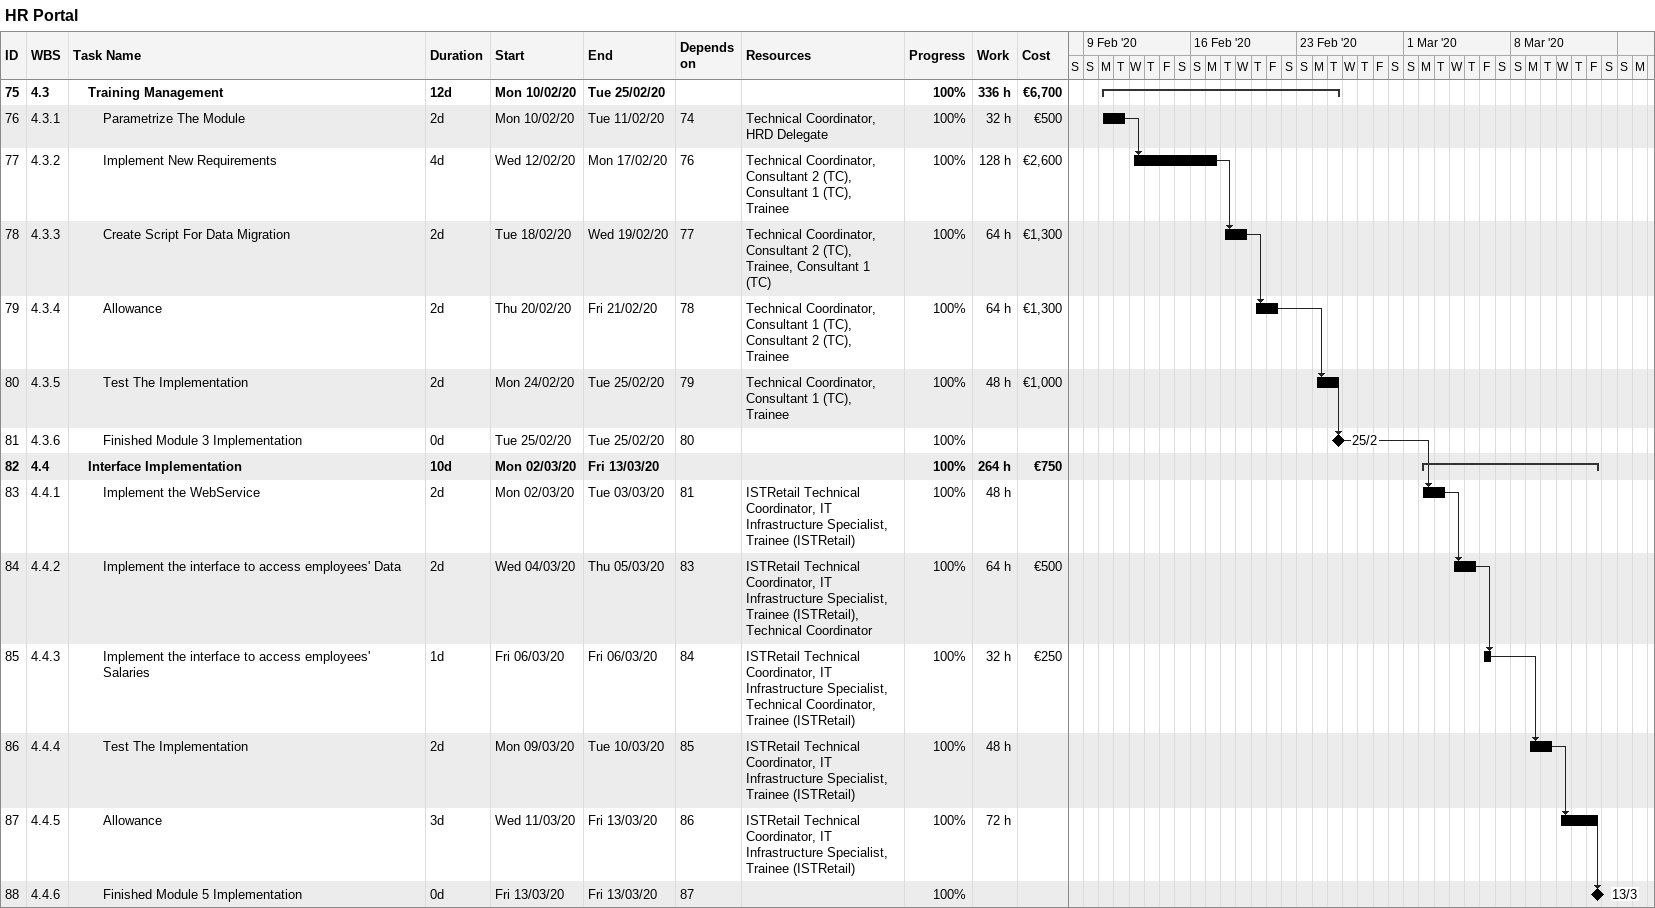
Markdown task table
HR Portal

| ID | WBS | Task | Duration | Start | Finish | Predecessors | Resources | % complete | Work (h) | Cost (€) |
|---|---|---|---|---|---|---|---|---|---|---|
| 75 | 4.3 | **Training Management** | 12d | 2020-02-10 | 2020-02-25 |  |  | 100 | 336 | 6700 |
| 76 | 4.3.1 | Parametrize The Module | 2d | 2020-02-10 | 2020-02-11 | 74 | Technical Coordinator, HRD Delegate | 100 | 32 | 500 |
| 77 | 4.3.2 | Implement New Requirements | 4d | 2020-02-12 | 2020-02-17 | 76 | Technical Coordinator, Consultant 2 (TC), Consultant 1 (TC), Trainee | 100 | 128 | 2600 |
| 78 | 4.3.3 | Create Script For Data Migration | 2d | 2020-02-18 | 2020-02-19 | 77 | Technical Coordinator, Consultant 2 (TC), Trainee, Consultant 1 (TC) | 100 | 64 | 1300 |
| 79 | 4.3.4 | Allowance | 2d | 2020-02-20 | 2020-02-21 | 78 | Technical Coordinator, Consultant 1 (TC), Consultant 2 (TC), Trainee | 100 | 64 | 1300 |
| 80 | 4.3.5 | Test The Implementation | 2d | 2020-02-24 | 2020-02-25 | 79 | Technical Coordinator, Consultant 1 (TC), Trainee | 100 | 48 | 1000 |
| 81 | 4.3.6 | Finished Module 3 Implementation | 0d | 2020-02-25 | 2020-02-25 | 80 |  | 100 |  |  |
| 82 | 4.4 | **Interface Implementation** | 10d | 2020-03-02 | 2020-03-13 |  |  | 100 | 264 | 750 |
| 83 | 4.4.1 | Implement the WebService | 2d | 2020-03-02 | 2020-03-03 | 81 | ISTRetail Technical Coordinator, IT Infrastructure Specialist, Trainee (ISTRetail) | 100 | 48 |  |
| 84 | 4.4.2 | Implement the interface to access employees' Data | 2d | 2020-03-04 | 2020-03-05 | 83 | ISTRetail Technical Coordinator, IT Infrastructure Specialist, Trainee (ISTRetail), Technical Coordinator | 100 | 64 | 500 |
| 85 | 4.4.3 | Implement the interface to access employees' Salaries | 1d | 2020-03-06 | 2020-03-06 | 84 | ISTRetail Technical Coordinator, IT Infrastructure Specialist, Technical Coordinator, Trainee (ISTRetail) | 100 | 32 | 250 |
| 86 | 4.4.4 | Test The Implementation | 2d | 2020-03-09 | 2020-03-10 | 85 | ISTRetail Technical Coordinator, IT Infrastructure Specialist, Trainee (ISTRetail) | 100 | 48 |  |
| 87 | 4.4.5 | Allowance | 3d | 2020-03-11 | 2020-03-13 | 86 | ISTRetail Technical Coordinator, IT Infrastructure Specialist, Trainee (ISTRetail) | 100 | 72 |  |
| 88 | 4.4.6 | Finished Module 5 Implementation | 0d | 2020-03-13 | 2020-03-13 | 87 |  | 100 |  |  |
